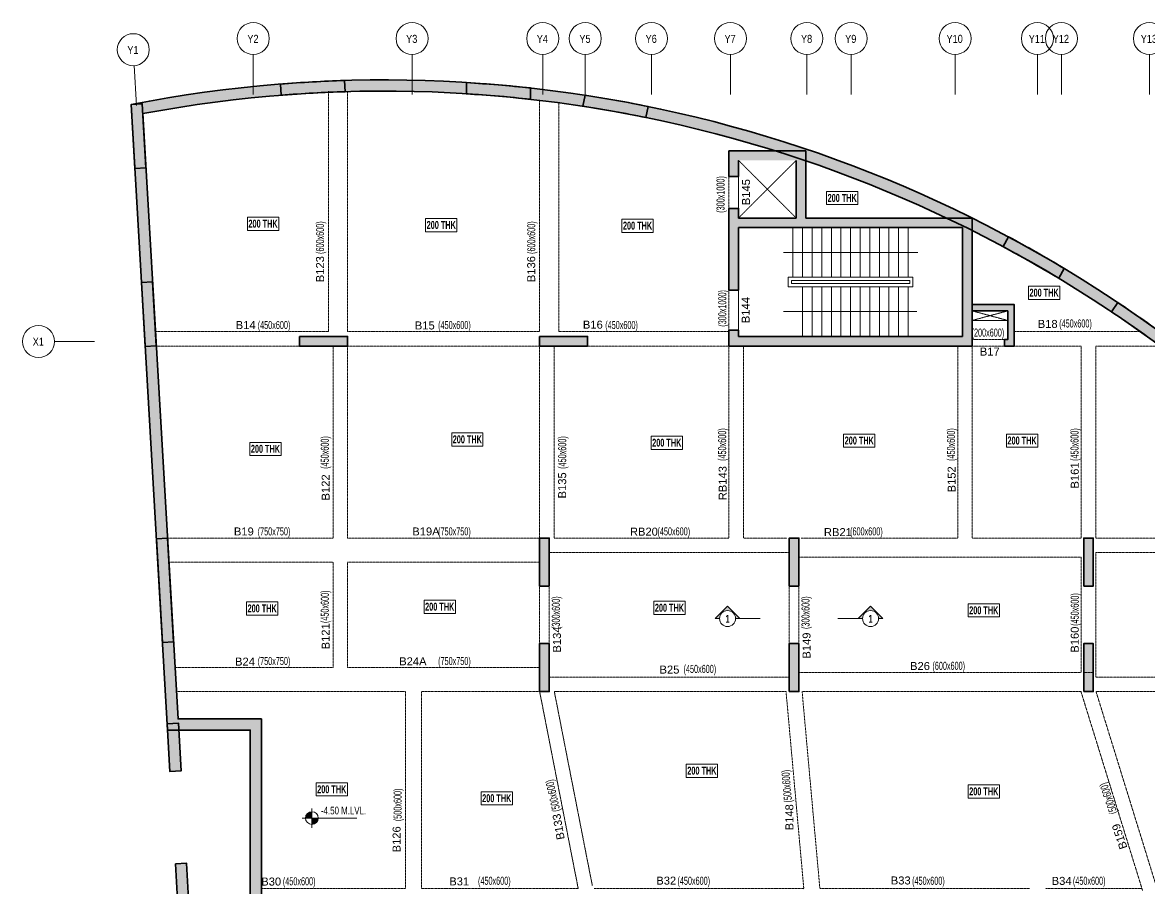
# Model space of a CAD drawing. Header units: millimetres. Extents: x -5 to 70656, y 120 to 65706.
# Drawn here: x -5 to 35208, y 38645 to 65706 of the extents above; entities that cross this region are included whole.
import ezdxf
from ezdxf.enums import TextEntityAlignment as Align

# ---------------------------------------------------------------- set-up
doc = ezdxf.new("R2010")
doc.units = ezdxf.units.MM
for name, pattern in [('Grid Line', [2222.5, 1270, -317.5, 317.5, -317.5]), ('HIDDEN', [0.375, 0.25, -0.125]), ('HIDDEN2', [0.1875, 0.125, -0.0625])]:
    doc.linetypes.add(name, pattern=pattern)
for name, color, linetype, lineweight in [('A-ANNO-DIMS', 8, 'Continuous', 15), ('A-DETL-MISC', 35, 'Continuous', 15), ('A-FLOR-IDEN', 11, 'Continuous', 9), ('A-GRIDS', 8, 'Continuous', 9), ('A-HIDD-ABVE', 8, 'HIDDEN', 20), ('A-HIDD-BELW', 8, 'HIDDEN2', 20), ('G-____-____-DIMS', 7, 'Continuous', 9), ('G-ANNO-SYMB', 1, 'Continuous', 9), ('S-BEAM', 7, 'Continuous', 18), ('S-BEAM-IDEN', 2, 'Continuous', 9), ('S-COL HATCH', 9, 'Continuous', 0), ('S-COLS', 5, 'Continuous', 35), ('S-GRIDS', 8, 'Continuous', 9)]:
    doc.layers.add(name, color=color, linetype=linetype, lineweight=lineweight)
doc.layers.add('Beam Nos', color=7, linetype='Continuous')
doc.styles.add('Arial Narrow', font='ARIALN.TTF', dxfattribs={"height": 400})
doc.styles.add('Dim.s & Anno.(Misc.)', font='ARIALN.TTF')
doc.styles.add('SC-BBS1', font='SansSerif')
doc.styles.add('Swis721 LtCn BT', font='swisscl.ttf', dxfattribs={"width": 0.9, "height": 233.355162})
doc.styles.add('Swis721 LtCn BT_1', font='swisscl.ttf', dxfattribs={"height": 240})
doc.styles.add('Swis721 LtCn BT_B', font='', dxfattribs={"width": 0.9, "height": 246.918336})
doc.styles.get('Swis721 LtCn BT_B').set_extended_font_data('Swis721 LtCn BT', bold=True)
doc.dimstyles.new('A-GFC-100', dxfattribs={"dimscale": 100, "dimtxt": 1.75, "dimasz": 1.5, "dimexe": 1.5, "dimexo": 0, "dimgap": 1, "dimtad": 1, "dimdsep": 46, "dimtxsty": 'Dim.s & Anno.(Misc.)', "dimblk": 'ARCHTICK', "dimcen": 0, "dimdle": 1.5, "dimclrd": 256, "dimclre": 8, "dimclrt": 6, "dimazin": 2, "dimtfac": 1, "dimtix": 1, "dimtmove": 2, "dimatfit": 3, "dimfxl": 1, "dimtolj": 1, "dimlwd": -1, "dimlwe": 9, "dimarcsym": 0})

# ---------------------------------------------------------------- blocks, each defined once
blk = doc.blocks.new('_ARCHTICK')
at = {"color": 0, "linetype": 'ByBlock', "const_width": 0.15}
blk.add_lwpolyline([(-0.5, -0.5), (0.5, 0.5)], dxfattribs=at)
blk = doc.blocks.new('A$C31bf04c8')
at = {"layer": 'S-COL HATCH', "transparency": 33554687}
h = blk.add_hatch(color=256, dxfattribs=at)
h.dxf.hatch_style = 1
edge = h.paths.add_edge_path()
edge.add_line((-12645, -10575), (46760, -10575))
edge.add_line((46760, -10575), (50155, -10425))
edge.add_line((50155, -10425), (50155, 18362))
edge.add_arc((65983, 101151), 84288, 235.33184, 259.17631, ccw=False)
edge.add_arc((-8447, 268), 41200, 49.9962, 101.0852)
edge.add_line((-16368, 40699), (-15227, 21150))
edge.add_line((-15227, 21150), (-12645, 21150))
edge.add_line((-12645, 21150), (-12645, -10575))
edge = h.paths.add_edge_path(flags=16)
edge.add_line((-12295, -10225), (46752, -10225))
edge.add_line((46752, -10225), (49805, -10090))
edge.add_line((49805, -10090), (49805, 18073))
edge.add_arc((65983, 101151), 84638, 235.32076, 258.98032, ccw=False)
edge.add_arc((-8447, 268), 40850, 49.9733, 100.6568)
edge.add_line((-16001, 40413), (-14897, 21500))
edge.add_line((-14897, 21500), (-12295, 21500))
edge.add_line((-12295, 21500), (-12295, -10225))
h = blk.add_hatch(color=256, dxfattribs=at)
h.dxf.hatch_style = 1
h.paths.add_polyline_path([(-9681, 41099), (-9700, 41449, 0.01185), (-11697, 41339), (-11678, 40990, -0.011949)])
h = blk.add_hatch(color=256, dxfattribs=at)
h.dxf.hatch_style = 1
h.paths.add_polyline_path([(-3886, 40863), (-3886, 41215, 0.011892), (-5886, 41383), (-5886, 41032, -0.011992)])
h = blk.add_hatch(color=256, dxfattribs=at)
h.dxf.hatch_style = 1
h.paths.add_polyline_path([(-282, 40294), (-213, 40637, 0.011811), (-2182, 40989), (-2252, 40646, -0.01191)])
h = blk.add_hatch(color=256, dxfattribs=at)
h.dxf.hatch_style = 1
h.paths.add_polyline_path([(-16019, 40720), (-16368, 40699), (-16252, 38703), (-15902, 38723)])
h = blk.add_hatch(color=256, dxfattribs=at)
h.dxf.hatch_style = 1
h.paths.add_polyline_path([(3425, 39251), (2315, 39251), (2315, 38451), (2615, 38451), (2615, 38951), (3425, 38951)], flags=17)
h.paths.add_polyline_path([(3725, 39251), (3425, 39251), (3425, 38951), (3725, 38951)], flags=17)
h.paths.add_polyline_path([(3764, 39251), (3725, 39251), (3725, 38951), (4415, 38951), (4415, 37151), (2615, 37151), (2615, 37451), (2315, 37451), (2315, 34901), (2615, 34901), (2615, 36851), (9456, 36851), (9456, 37151), (9141, 37151), (9137, 37141, 0.00014), (9116, 37151), (4715, 37151), (4715, 39251), (4610, 39251), (4539, 39000, 0.004852)])
h.paths.add_polyline_path([(9915, 37151), (9456, 37151), (9456, 36851), (9615, 36851), (9615, 33451), (9456, 33451), (9456, 33151), (9915, 33151)])
h.paths.add_polyline_path([(9456, 33451), (2615, 33451), (2615, 33651), (2315, 33651), (2315, 33151), (9456, 33151)])
h = blk.add_hatch(color=256, dxfattribs=at)
h.dxf.hatch_style = 1
h.paths.add_polyline_path([(11045, 36566), (10879, 36257, -0.01191), (12618, 35268), (12784, 35577, 0.011811)])
h = blk.add_hatch(color=256, dxfattribs=at)
h.dxf.hatch_style = 1
h.paths.add_polyline_path([(-15694, 35157), (-16043, 35136), (-15927, 33140), (-15578, 33160)])
h = blk.add_hatch(color=256, dxfattribs=at)
h.dxf.hatch_style = 1
h.paths.add_polyline_path([(14462, 34512), (14267, 34221, -0.01191), (15902, 33069), (16097, 33360, 0.011811)])
h = blk.add_hatch(color=256, dxfattribs=at)
h.dxf.hatch_style = 1
h.paths.add_polyline_path([(11225, 34450), (9915, 34450), (9915, 34250), (11025, 34250), (11025, 33350), (10925, 33350), (10925, 33151), (11225, 33150), (11225, 33350)])
h = blk.add_hatch(color=256, dxfattribs=at)
h.dxf.hatch_style = 1
h.paths.add_polyline_path([(-11102, 33451), (-11102, 33151), (-9602, 33151), (-9602, 33451)])
h = blk.add_hatch(color=256, dxfattribs=at)
h.dxf.hatch_style = 1
h.paths.add_polyline_path([(-3600, 33451), (-3600, 33151), (-2100, 33151), (-2100, 33451)])
h = blk.add_hatch(color=256, dxfattribs=at)
h.dxf.hatch_style = 1
h.paths.add_polyline_path([(-15227, 27150), (-15577, 27130), (-15387, 23885), (-15038, 23905)])
h = blk.add_hatch(color=256, dxfattribs=at)
h.dxf.hatch_style = 1
h.paths.add_polyline_path([(-3600, 25651), (-3300, 25651), (-3300, 27151), (-3600, 27151)])
h = blk.add_hatch(color=256, dxfattribs=at)
h.dxf.hatch_style = 1
h.paths.add_polyline_path([(-3600, 25651), (-3300, 25651), (-3300, 27151), (-3600, 27151)])
h = blk.add_hatch(color=256, dxfattribs=at)
h.dxf.hatch_style = 1
h.paths.add_polyline_path([(4200, 25651), (4500, 25651), (4500, 27151), (4200, 27151)])
h = blk.add_hatch(color=256, dxfattribs=at)
h.dxf.hatch_style = 1
h.paths.add_polyline_path([(4200, 25651), (4500, 25651), (4500, 27151), (4200, 27151)])
h = blk.add_hatch(color=256, dxfattribs=at)
h.dxf.hatch_style = 1
h.paths.add_polyline_path([(13400, 25651), (13700, 25651), (13700, 27151), (13400, 27151)])
h = blk.add_hatch(color=256, dxfattribs=at)
h.dxf.hatch_style = 1
h.paths.add_polyline_path([(13400, 25651), (13700, 25651), (13700, 27151), (13400, 27151)])
h = blk.add_hatch(color=256, dxfattribs=at)
h.dxf.hatch_style = 1
h.paths.add_polyline_path([(-3600, 22351), (-3300, 22351), (-3300, 23851), (-3600, 23851)])
h = blk.add_hatch(color=256, dxfattribs=at)
h.dxf.hatch_style = 1
h.paths.add_polyline_path([(-3600, 22351), (-3300, 22351), (-3300, 23851), (-3600, 23851)])
h = blk.add_hatch(color=256, dxfattribs=at)
h.dxf.hatch_style = 1
h.paths.add_polyline_path([(4200, 22351), (4500, 22351), (4500, 23851), (4200, 23851)])
h = blk.add_hatch(color=256, dxfattribs=at)
h.dxf.hatch_style = 1
h.paths.add_polyline_path([(4200, 22351), (4500, 22351), (4500, 23851), (4200, 23851)])
h = blk.add_hatch(color=256, dxfattribs=at)
h.dxf.hatch_style = 1
h.paths.add_polyline_path([(13400, 22351), (13700, 22351), (13700, 23851), (13400, 23851)])
h = blk.add_hatch(color=256, dxfattribs=at)
h.dxf.hatch_style = 1
h.paths.add_polyline_path([(13400, 22351), (13700, 22351), (13700, 23851), (13400, 23851)])
h = blk.add_hatch(color=256, dxfattribs=at)
h.dxf.hatch_style = 1
h.paths.add_polyline_path([(-15239, 21348), (-15152, 19851), (-14802, 19871), (-14890, 21369)])
h = blk.add_hatch(color=256, dxfattribs=at)
h.dxf.hatch_style = 1
h.paths.add_polyline_path([(-14983, 16966), (-14896, 15469), (-14547, 15489), (-14634, 16986)])
at = {"layer": 'S-COLS'}
for p, q in [((4715, 39251, 0), (2315, 39251, 0)), ((4715, 37151, 0), (4715, 39251, 0)), ((4415, 37151, 0), (4415, 38951, 0)), ((4415, 37151, 0), (2615, 37151)), ((9915, 37151), (4715, 37151, 0)), ((9915, 33151), (9915, 37151)), ((2615, 36851), (9615, 36851)), ((2615, 34901), (2615, 36851)), ((9615, 36851), (9615, 33451)), ((2315, 34901), (2615, 34901)), ((2315, 33651), (2315, 33151)), ((2615, 33651), (2315, 33651)), ((2615, 33451), (2615, 33651)), ((2315, 33151), (9915, 33151)), ((9615, 33451), (2615, 33451))]:
    blk.add_line(p, q, dxfattribs=at)
at = {"layer": 'S-COLS', "elevation": 0}
blk.add_lwpolyline([(-12645, -10575), (46760, -10575), (50155, -10425), (50155, 18362, -0.104418), (18038, 31827, 0.226686), (-16368, 40699), (-15227, 21150), (-12645, 21150)], format="xyb", close=True, dxfattribs=at)
for points in [[(-9700, 41449, 0.01185), (-11697, 41339), (-11678, 40990, -0.011949), (-9681, 41099), (-9700, 41449)], [(-5886, 41383, -0.011892), (-3886, 41215), (-3886, 40863, 0.011992), (-5886, 41032), (-5886, 41383)], [(-282, 40294), (-213, 40637, 0.011811), (-2182, 40989), (-2252, 40646, -0.01191), (-282, 40294)], [(12784, 35577, 0.011811), (11045, 36566), (10879, 36257, -0.01191), (12618, 35268), (12784, 35577)], [(14462, 34512), (14267, 34221, -0.01191), (15902, 33069), (16097, 33360, 0.011811), (14462, 34512)]]:
    blk.add_lwpolyline(points, format="xyb", dxfattribs=at)
at = {"layer": 'S-COLS'}
blk.add_lwpolyline([(-12295, -10225), (46752, -10225), (49805, -10090), (49805, 18073, -0.103603), (17826, 31549, 0.224825), (-16001, 40413), (-14897, 21500), (-12295, 21500)], format="xyb", close=True, dxfattribs=at)
at = {"layer": 'S-COLS', "elevation": 0}
for points in [[(-16368, 40699), (-16019, 40720), (-15902, 38723), (-16252, 38703)], [(-16043, 35136), (-15694, 35157), (-15578, 33160), (-15927, 33140)], [(-11102, 33451), (-11102, 33151), (-9602, 33151), (-9602, 33451)], [(-3600, 33451), (-3600, 33151), (-2100, 33151), (-2100, 33451)], [(-15577, 27130), (-15227, 27150), (-15038, 23905), (-15387, 23885)], [(-3600, 25651), (-3300, 25651), (-3300, 27151), (-3600, 27151)], [(-3600, 25651), (-3300, 25651), (-3300, 27151), (-3600, 27151)], [(4200, 25651), (4500, 25651), (4500, 27151), (4200, 27151)], [(4200, 25651), (4500, 25651), (4500, 27151), (4200, 27151)], [(13400, 25651), (13700, 25651), (13700, 27151), (13400, 27151)], [(13400, 25651), (13700, 25651), (13700, 27151), (13400, 27151)], [(-3600, 22351), (-3300, 22351), (-3300, 23851), (-3600, 23851)], [(-3600, 22351), (-3300, 22351), (-3300, 23851), (-3600, 23851)], [(4200, 22351), (4500, 22351), (4500, 23851), (4200, 23851)], [(4200, 22351), (4500, 22351), (4500, 23851), (4200, 23851)], [(13400, 22351), (13700, 22351), (13700, 23851), (13400, 23851)], [(13400, 22351), (13700, 22351), (13700, 23851), (13400, 23851)], [(-15239, 21348), (-14890, 21369), (-14802, 19871), (-15152, 19851)], [(-14983, 16966), (-14634, 16986), (-14547, 15489), (-14896, 15469)]]:
    blk.add_lwpolyline(points, close=True, dxfattribs=at)
for points in [[(2615, 38951), (2615, 38451), (2315, 38451), (2315, 39251)], [(2615, 37151), (2615, 37451), (2315, 37451), (2315, 34901)], [(9915, 34450), (11225, 34450), (11225, 33350), (11225, 33150), (10925, 33151), (10925, 33350), (11025, 33350), (11025, 34250), (9915, 34250), (9915, 34450)]]:
    blk.add_lwpolyline(points, dxfattribs=at)
blk = doc.blocks.new('Spot Elevations - M_Spot Elevation - Target Filled-23738-FIRST FLOOR  FRAMING PLAN _NTA_')
at = {"layer": 'G-____-____-DIMS'}
h = blk.add_hatch(color=256, dxfattribs=at)
edge = h.paths.add_edge_path(flags=0)
edge.add_line((0, 0), (-2, 0))
edge.add_arc((0, 0), 2, 90, 180, ccw=False)
edge.add_line((0, 2), (0, 0))
h = blk.add_hatch(color=256, dxfattribs=at)
edge = h.paths.add_edge_path(flags=0)
edge.add_line((0, 0), (2, 0))
edge.add_arc((0, 0), 2, 270, 360, ccw=False)
edge.add_line((0, -2), (0, 0))
for p, q in [((-3, 0), (14, 0)), ((0, -3), (0, 3))]:
    blk.add_line(p, q, dxfattribs=at)
blk.add_circle((0, 0), 2, dxfattribs=at)
blk = doc.blocks.new('Grid - Type 1 Structural-6743905-9TH FLOOR LVL')
at = {"layer": 'A-GRIDS'}
blk.add_circle((0, 0), 4, dxfattribs=at)
blk = doc.blocks.new('A$C45bf0ae9')
at = {"layer": 'S-GRIDS', "linetype": 'Grid Line'}
for p, q in [((-12545, 41014), (-12545, 42264)), ((-7583, 41014), (-7583, 42264)), ((-3500, 41014), (-3500, 42264)), ((-2170, 41014), (-2170, 42264)), ((-100, 41014), (-100, 42264)), ((2365, 41014), (2365, 42264)), ((4755, 41014), (4755, 42264)), ((6135, 41014), (6135, 42264)), ((9385, 41014), (9385, 42264)), ((11955, 41014), (11955, 42264)), ((12705, 41014), (12705, 42264)), ((15455, 41014), (15455, 42264)), ((-16192, 40669), (-16265, 41917)), ((-17504, 33297), (-18754, 33297))]:
    blk.add_line(p, q, dxfattribs=at)
at = {"layer": 'A-GRIDS', "xscale": 124.9999999999999, "yscale": 124.9999999999999, "zscale": 124.9999999999999}
for p in [(-12545, 42764), (-7583, 42764), (-3500, 42764), (-2170, 42764), (-100, 42764), (2365, 42764), (4755, 42764), (6135, 42764), (9385, 42764), (11955, 42764), (12705, 42764), (15455, 42764)]:
    blk.add_blockref('Grid - Type 1 Structural-6743905-9TH FLOOR LVL', p, dxfattribs=at)
for p, rotation in [((-16294, 42416), 3.339999999999538), ((-19254, 33297), 89.99999999999982)]:
    blk.add_blockref('Grid - Type 1 Structural-6743905-9TH FLOOR LVL', p, dxfattribs=dict(at, rotation=rotation))
at = {"layer": 'A-GRIDS', "lineweight": 18, "char_height": 250, "attachment_point": 1, "style": 'Arial Narrow'}
for s, insert, width in [('Y2', (-12731, 42879), 440.93), ('Y3', (-7769, 42879), 440.93), ('Y4', (-3686, 42879), 440.93), ('Y5', (-2356, 42879), 440.93), ('Y6', (-286, 42879), 440.93), ('Y7', (2179, 42879), 440.93), ('Y8', (4569, 42879), 440.93), ('Y9', (5949, 42879), 440.93), ('Y10', (9116, 42879), 641.35), ('Y11', (11686, 42879), 641.35), ('Y12', (12436, 42879), 641.35), ('Y13', (15186, 42879), 641.35), ('Y1', (-16480, 42530), 440.93), ('X1', (-19437, 33415), 440.93)]:
    blk.add_mtext(s, dxfattribs=dict(at, insert=insert, width=width))
blk = doc.blocks.new('Detail View - M_Section Head - Structural Type 1-785420-STILT FLOOR FRAMING PLAN')
at = {"layer": 'G-ANNO-SYMB'}
h = blk.add_hatch(color=9, dxfattribs=at)
edge = h.paths.add_edge_path(flags=0)
edge.add_line((-8.5, 0), (-9.86, 0))
edge.add_line((-9.86, 0), (-5.99, 3.87))
edge.add_line((-5.99, 3.87), (-2.12, 0))
edge.add_line((-2.12, 0), (-3.5, 0))
edge.add_arc((-6, 0), 2.5, 360, 540)
for p, q in [((-5.99, 3.87), (-9.86, 0)), ((-5.99, 3.87), (-2.12, 0)), ((-8.5, 0), (-9.86, 0)), ((-3.5, 0), (-2.12, 0))]:
    blk.add_line(p, q, dxfattribs=at)
at = {"layer": 'G-ANNO-SYMB', "color": 5}
for p, q in [((-5.99, 3.87), (-9.86, 0)), ((-2.12, 0), (-5.99, 3.87)), ((-9.86, 0), (-8.5, 0)), ((-3.5, 0), (4.24, 0)), ((-3.5, 0), (-2.12, 0))]:
    blk.add_line(p, q, dxfattribs=at)
at = {"layer": 'G-ANNO-SYMB'}
blk.add_arc((-6, 0), 2.5, 360, 180, dxfattribs=at)
at = {"layer": 'G-ANNO-SYMB', "color": 5}
for start, end in [(360, 180), (180, 360)]:
    blk.add_arc((-6, 0), 2.5, start, end, dxfattribs=at)
blk = doc.blocks.new('A$Cf8d4ec59')
at = {"layer": 'A-DETL-MISC'}
for p, q in [((-5300, 0), (-5300, -1550)), ((-5000, 0), (-5000, -1550)), ((-4700, 0), (-4700, -1550)), ((-4400, 0), (-4400, -1550)), ((-4100, 0), (-4100, -1550)), ((-3800, 0), (-3800, -1550)), ((-3500, 0), (-3500, -1550)), ((-3200, 0), (-3200, -1550)), ((-2900, 0), (-2900, -1550)), ((-2600, 0), (-2600, -1550)), ((-2300, 0), (-2300, -1550)), ((-2000, 0), (-2000, -1550)), ((-1700, 0), (-1700, -1550)), ((-5000, -3400), (-5000, -1850)), ((-4700, -3400), (-4700, -1850)), ((-4400, -3400), (-4400, -1850)), ((-4100, -3400), (-4100, -1850)), ((-3800, -3400), (-3800, -1850)), ((-3500, -3400), (-3500, -1850)), ((-3200, -3400), (-3200, -1850)), ((-2900, -3400), (-2900, -1850)), ((-2600, -3400), (-2600, -1850)), ((-2300, -3400), (-2300, -1850)), ((-2000, -3400), (-2000, -1850)), ((-1700, -3400), (-1700, -1850))]:
    blk.add_line(p, q, dxfattribs=at)
for points in [[(-1550, -1550), (-1550, -1850), (-5450, -1850), (-5450, -1550)], [(-1650, -1650), (-1650, -1750), (-5350, -1750), (-5350, -1650)]]:
    blk.add_lwpolyline(points, close=True, dxfattribs=at)
at = {"layer": 'A-ANNO-DIMS', "ltscale": 500}
for points in [[(-1400, -775), (-5600, -775)], [(-5600, -2625), (-1424, -2625)]]:
    blk.add_leader(points, dimstyle='A-GFC-100', override={"dimasz": 0.002, "dimtad": 0, "dimfxl": 0.18, "dimarcsym": 1}, dxfattribs=at)

msp = doc.modelspace()

# ---------------------------------------------------------------- linework, layer by layer
at = {"layer": 'A-FLOR-IDEN', "color": 8, "flags": 128}
for points in [[(26095.5, 60426.4), (26095.5, 60014.6), (25118, 60014.6), (25118, 60426.4)], [(26095.5, 60426.4), (26095.5, 60014.6), (25118, 60014.6), (25118, 60426.4)], [(7998.5, 59622.9), (7998.5, 59211.1), (7021, 59211.1), (7021, 59622.9)], [(7998.5, 59622.9), (7998.5, 59211.1), (7021, 59211.1), (7021, 59622.9)], [(13567.5, 59581.9), (13567.5, 59170.1), (12590, 59170.1), (12590, 59581.9)], [(13567.5, 59581.9), (13567.5, 59170.1), (12590, 59170.1), (12590, 59581.9)], [(19701, 59560.9), (19701, 59149.1), (18723.5, 59149.1), (18723.5, 59560.9)], [(19701, 59560.9), (19701, 59149.1), (18723.5, 59149.1), (18723.5, 59560.9)], [(32404, 57466.9), (32404, 57055.1), (31426.5, 57055.1), (31426.5, 57466.9)], [(32404, 57466.9), (32404, 57055.1), (31426.5, 57055.1), (31426.5, 57466.9)], [(14381.5, 52882.4), (14381.5, 52470.6), (13404, 52470.6), (13404, 52882.4)], [(14381.5, 52882.4), (14381.5, 52470.6), (13404, 52470.6), (13404, 52882.4)], [(26629.5, 52845), (26629.5, 52433.2), (25652, 52433.2), (25652, 52845)], [(26629.5, 52845), (26629.5, 52433.2), (25652, 52433.2), (25652, 52845)], [(31715.5, 52845), (31715.5, 52433.2), (30738, 52433.2), (30738, 52845)], [(31715.5, 52845), (31715.5, 52433.2), (30738, 52433.2), (30738, 52845)], [(8074, 52585.4), (8074, 52173.6), (7096.5, 52173.6), (7096.5, 52585.4)], [(8074, 52585.4), (8074, 52173.6), (7096.5, 52173.6), (7096.5, 52585.4)], [(20614, 52777.9), (20614, 52366.1), (19636.5, 52366.1), (19636.5, 52777.9)], [(20614, 52777.9), (20614, 52366.1), (19636.5, 52366.1), (19636.5, 52777.9)], [(13519.5, 47652.4), (13519.5, 47240.6), (12542, 47240.6), (12542, 47652.4)], [(13519.5, 47652.4), (13519.5, 47240.6), (12542, 47240.6), (12542, 47652.4)], [(20697.5, 47618.4), (20697.5, 47206.6), (19720, 47206.6), (19720, 47618.4)], [(20697.5, 47618.4), (20697.5, 47206.6), (19720, 47206.6), (19720, 47618.4)], [(30520, 47540.4), (30520, 47128.6), (29542.5, 47128.6), (29542.5, 47540.4)], [(30520, 47540.4), (30520, 47128.6), (29542.5, 47128.6), (29542.5, 47540.4)], [(21712.5, 42528.9), (21712.5, 42117.1), (20735, 42117.1), (20735, 42528.9)], [(21712.5, 42528.9), (21712.5, 42117.1), (20735, 42117.1), (20735, 42528.9)], [(10146, 41947.4), (10146, 41535.6), (9168.5, 41535.6), (9168.5, 41947.4)], [(10146, 41947.4), (10146, 41535.6), (9168.5, 41535.6), (9168.5, 41947.4)], [(15301.5, 41667.4), (15301.5, 41255.6), (14324, 41255.6), (14324, 41667.4)], [(15301.5, 41667.4), (15301.5, 41255.6), (14324, 41255.6), (14324, 41667.4)], [(30520, 41880.4), (30520, 41468.6), (29542.5, 41468.6), (29542.5, 41880.4)], [(30520, 41880.4), (30520, 41468.6), (29542.5, 41468.6), (29542.5, 41880.4)]]:
    msp.add_lwpolyline(points, close=True, dxfattribs=at)
at = {"layer": 'A-FLOR-IDEN', "color": 8, "elevation": 0, "flags": 128}
msp.add_lwpolyline([(7970.7, 47598.1), (7970.7, 47186.2), (6993.2, 47186.2), (6993.2, 47598.1)], close=True, dxfattribs=at)
msp.add_lwpolyline([(7970.7, 47598.1), (7970.7, 47186.2), (6993.2, 47186.2), (6993.2, 47598.1)], close=True, dxfattribs=at)
at = {"layer": 'A-HIDD-ABVE', "linetype": 'HIDDEN'}
for p, q in [((22367.7, 61396.8, 0), (24167.7, 59596.8, 0)), ((22367.7, 59596.8, 0), (24167.7, 61396.8, 0)), ((29667.7, 56695.6, 0), (30777.7, 56395.6, 0)), ((29667.7, 56395.6, 0), (30777.7, 56695.6, 0))]:
    msp.add_line(p, q, dxfattribs=at)
at = {"layer": 'S-BEAM', "linetype": 'HIDDEN'}
for p, q in [((9551, 56045.6), (9551, 63558.4)), ((10151, 56045.6), (10151, 63564.5)), ((16153.4, 56045.6, 0), (16153.4, 63274.9, 0)), ((16753.4, 56045.6, 0), (16753.4, 63198.7, 0)), ((22067.7, 60895.6, 0), (22067.7, 59895.6, 0)), ((22067.7, 57345.6, 0), (22067.7, 56095.6, 0)), ((4150, 56045.6), (9551, 56045.6)), ((10151, 56045.6), (16153.4, 56045.6)), ((16753.4, 56045.6), (22067.7, 56045.6)), ((30977.7, 56045.6, 0), (34921.6, 56045.6, 0)), ((29667.7, 55795.6, 0), (30677.9, 55795.6, 0)), ((4175.8, 55595.6), (16153.4, 55595.6, 0)), ((9701.4, 49595.6, 0), (9701.4, 55596.7, 0)), ((10151.4, 49596.8, 0), (10151.4, 55596.7, 0)), ((16153, 55595.6), (22067.7, 55595.6, 0)), ((16153.4, 49595.6, 0), (16153.4, 55595.6, 0)), ((16603.4, 49595.6, 0), (16603.4, 55595.6, 0)), ((22067.7, 49595.6, 0), (22067.7, 55595.6, 0)), ((22517.7, 49595.6, 0), (22517.7, 55595.6, 0)), ((29217.7, 49595.6, 0), (29217.7, 55595.6, 0)), ((29667.7, 55595.6, 0), (33078.4, 55595.6)), ((29667.7, 49595.6, 0), (29667.7, 55595.6, 0)), ((33078.4, 49595.6, 0), (33078.4, 55596.7, 0)), ((33528.4, 55595.6), (35545.8, 55595.6)), ((33528.4, 49595.6, 0), (33528.4, 55595.6, 0)), ((4526.3, 49595.6), (9701.4, 49595.6)), ((10151, 49595.6), (16453.4, 49595.6)), ((16603.4, 49595.6), (22067.7, 49595.6)), ((22517.7, 49595.6), (23878.4, 49595.6)), ((24328.4, 49595.6), (29217.7, 49595.6)), ((29667.7, 49595.6), (33078.4, 49595.6)), ((33528.4, 49595.6), (40878.4, 49595.6)), ((16453.4, 49145.6), (23953, 49145.6)), ((24253.4, 48995.6), (33078.4, 48995.6)), ((33078.4, 45395.6, 0), (33078.4, 48995.6, 0)), ((33528.4, 49145.6), (40878.4, 49145.6)), ((33528.4, 45245.6, 0), (33528.4, 49145.6, 0)), ((4570.1, 48845.6), (9701.4, 48845.6)), ((9701.4, 45545.6, 0), (9701.4, 48846.8, 0)), ((10151.4, 45546.8, 0), (10151.4, 48846.8, 0)), ((10151.4, 48845.6), (16153, 48845.6)), ((16153.4, 48095.6, 0), (16153.4, 46295.6)), ((16453.4, 48095.6, 0), (16453.4, 46295.6)), ((23953.4, 48095.6, 0), (23953.4, 46295.6, 0)), ((24253.4, 48095.6, 0), (24253.4, 46295.6, 0)), ((4762.2, 45545.6), (9701.4, 45545.6)), ((10151, 45545.6), (16153, 45545.6)), ((16453, 45545.6), (16453.4, 45545.6)), ((23953, 45245.6), (16453.4, 45245.6)), ((24253.4, 45395.6), (33078.4, 45395.6)), ((33153, 45395.6), (33453.4, 45395.6)), ((40878.4, 45245.6), (33528.4, 45245.6)), ((4805.9, 44795.6), (11957.5, 44795.6)), ((11957.5, 38645.6), (11957.5, 44795.6)), ((12457.5, 44795.6), (16153.4, 44795.6)), ((12457.5, 38645.6), (12457.5, 44795.6)), ((17357.5, 38645.6), (16153.4, 44795.6, 0)), ((17799.1, 38732.1), (16611.7, 44796.8, 0)), ((23852.5, 44795.6), (16611.9, 44795.6)), ((23852.5, 44795.6, 0), (24408.5, 38623.2, 0)), ((24354.4, 44796.8, 0), (24906.5, 38668, 0)), ((24354.5, 44795.6), (33068.2, 44795.6, 0)), ((33068.2, 44795.6, 0), (34992.6, 38579.1)), ((33539.3, 44795.6), (40851.9, 44795.6)), ((33539.3, 44795.6, 0), (35422.5, 38712.1)), ((7458, 38645.6), (11957.5, 38645.6)), ((12457.5, 38645.6), (17357.5, 38645.6)), ((17857.5, 38645.6), (24407.5, 38645.6, 0)), ((31457.5, 38645.6), (24907.5, 38645.6, 0)), ((31957.6, 38645.6), (34980.3, 38645.6))]:
    msp.add_line(p, q, dxfattribs=at)
at = {"layer": 'S-BEAM'}
for p, q in [((22367.7, 60895.6, 0), (22367.7, 59895.6, 0)), ((22367.7, 57345.6, 0), (22367.7, 56095.6, 0)), ((29667.7, 56395.6, 0), (30777.7, 56395.6, 0))]:
    msp.add_line(p, q, dxfattribs=at)
at = {"layer": 'S-BEAM', "ltscale": 250000}
msp.add_line((16453, 49595.6), (16453.4, 49595.6), dxfattribs=at)

# ---------------------------------------------------------------- block references
at = {"layer": 'A-HIDD-BELW', "color": 3}
msp.add_blockref('A$C31bf04c8', (19753.2, 22445.6), dxfattribs=at)
at = {"layer": 'Beam Nos'}
msp.add_blockref('A$C45bf0ae9', (19749.3, 22442.1), dxfattribs=at)
at = {"layer": 'G-____-____-DIMS', "xscale": 99.99999999999991, "yscale": 99.99999999999991, "zscale": 99.99999999999991}
msp.add_blockref('Spot Elevations - M_Spot Elevation - Target Filled-23738-FIRST FLOOR  FRAMING PLAN _NTA_', (9036.2, 40844.9), dxfattribs=at)
at = {"layer": 'G-ANNO-SYMB', "extrusion": (0, 0, -1), "yscale": 99.99999999999991, "zscale": 99.99999999999991}
for p, xscale in [((-22623.7, 47079.2, 0), -99.99999999999991), ((-25894.4, 47079.2, 0), 99.99999999999991)]:
    msp.add_blockref('Detail View - M_Section Head - Structural Type 1-785420-STILT FLOOR FRAMING PLAN', p, dxfattribs=dict(at, xscale=xscale))
at = {"layer": 'S-BEAM-IDEN'}
msp.add_blockref('A$Cf8d4ec59', (29367.7, 59295.6, 0), dxfattribs=at)

# ---------------------------------------------------------------- texts
at = {"layer": 'A-FLOR-IDEN', "color": 1, "char_height": 246.92, "width": 1155, "attachment_point": 2, "line_spacing_factor": 0.964267, "style": 'Swis721 LtCn BT_B'}
for insert in [(25606.7, 60348.4), (25606.7, 60348.4), (7509.7, 59544.9), (7509.7, 59544.9), (13078.7, 59503.9), (13078.7, 59503.9), (19212.2, 59482.9), (19212.2, 59482.9), (31915.2, 57388.9), (31915.2, 57388.9), (7585.2, 52507.4), (7585.2, 52507.4), (13892.7, 52804.4), (13892.7, 52804.4), (20125.2, 52699.9), (20125.2, 52699.9), (26140.7, 52767), (26140.7, 52767), (31226.7, 52767), (31226.7, 52767), (13030.7, 47574.4), (13030.7, 47574.4), (20208.7, 47540.4), (20208.7, 47540.4), (7482, 47520), (7482, 47520), (30031.2, 47462.4), (30031.2, 47462.4), (21223.7, 42450.9), (21223.7, 42450.9), (9657.2, 41869.4), (9657.2, 41869.4), (14812.7, 41589.4), (14812.7, 41589.4), (30031.2, 41802.4), (30031.2, 41802.4)]:
    msp.add_mtext('200 THK', dxfattribs=dict(at, insert=insert))
at = {"layer": 'Beam Nos', "color": 3, "style": 'SC-BBS1'}
for s, rotation, p in [('B145', 90, (22800.3, 60405.7, 0)), ('B123', 90, (9491.3, 57998.6)), ('B136', 90, (16088.9, 58001, 0)), ('B144', 90, (22790.5, 56720)), ('RB143', 90, (22070.8, 51310.7)), ('B152', 90, (29226.4, 51429.9, 0)), ('B161', 90, (33072.7, 51551.9, 0)), ('B122', 90, (9666.6, 51178.1)), ('B135', 90, (17056.5, 51241.8, 0)), ('B121', 90, (9666.6, 46524.5)), ('B134', 90, (16892, 46425.9, 0)), ('B149', 90, (24692.5, 46235.3, 0)), ('B160', 90, (33072.7, 46420.3, 0)), ('B148', 90, (24156.2, 40868.7, 0)), ('B133', 99.96377, (16939.8, 40606.4, 0)), ('B126', 90, (11882.5, 40179.9)), ('B159', 108.42422, (34462.5, 40331.6, 0))]:
    msp.add_text(s, height=250, rotation=rotation, dxfattribs=at).set_placement(p, align=Align.BOTTOM_CENTER)
for s, p in [('B14', (6966.8, 56052.1, 0)), ('B15', (12563.3, 56039.6, 0)), ('B16', (17814.8, 56064.1, 0)), ('B18', (32027.4, 56087.6, 0)), ('B17', (30217.3, 55222.6, 0)), ('B19', (6910.3, 49602.1, 0)), ('B19A', (12599.5, 49602.1, 0)), ('RB20', (19410.9, 49595.2)), ('RB21', (25471.7, 49580.8)), ('B24', (6945.9, 45534.7)), ('B24A', (12191.7, 45543.4)), ('B25', (20209.2, 45285.2)), ('B26', (28037.4, 45396.7)), ('B30', (7765.1, 38661.5)), ('B31', (13639.3, 38666.3)), ('B32', (20108.2, 38689.8)), ('B33', (27434.9, 38695)), ('B34', (32463.2, 38681.6))]:
    msp.add_text(s, height=250, dxfattribs=at).set_placement(p, align=Align.BOTTOM_CENTER)
at = {"layer": 'G-____-____-DIMS', "insert": (9321.6, 41200.5), "char_height": 240, "width": 1683.881, "attachment_point": 1, "line_spacing_factor": 0.970126, "style": 'Swis721 LtCn BT_1'}
msp.add_mtext('-4.50 M.LVL.', dxfattribs=at)
at = {"layer": 'G-ANNO-SYMB', "color": 5, "char_height": 246.9, "width": 330, "attachment_point": 2, "line_spacing_factor": 0.964267, "style": 'Swis721 LtCn BT_B'}
for insert in [(22023.4, 47195.7, 0), (26494.8, 47195.7, 0)]:
    msp.add_mtext('1', dxfattribs=dict(at, insert=insert))
at = {"layer": 'S-BEAM-IDEN', "style": 'Swis721 LtCn BT', "width": 0.8}
for s, rotation, p in [('(300x1000)', 90, (21930.6, 59760.6, 0)), ('(600x600)', 90, (9413.9, 58473.8)), ('(600x600)', 90, (16016.3, 58473.8, 0)), ('(300x1000)', 90, (21984.4, 56200.4, 0)), ('(450x600)', 360, (7343.2, 56128.9)), ('(450x600)', 360, (12980.9, 56128.9)), ('(450x600)', 360, (18203.3, 56128.9)), ('(450x600)', 360, (32388, 56177.1, 0)), ('(200x600)', 360, (29650.4, 55891.7, 0)), ('(450x600)', 90, (21980.9, 52006.3, 0)), ('(450x600)', 90, (29130.9, 52006.3, 0)), ('(450x600)', 90, (32991.5, 52006.3, 0)), ('(450x600)', 90, (9564.3, 51760.4, 0)), ('(450x600)', 90, (16983, 51759.2)), ('(750x750)', 360, (7343.2, 49678.9)), ('(750x750)', 360, (12980.9, 49678.9)), ('(450x600)', 360, (19835.1, 49678.9)), ('(600x600)', 360, (25853.1, 49678.9)), ('(450x600)', 90, (9564.3, 46939.6, 0)), ('(300x600)', 90, (16785.6, 46753.9)), ('(300x600)', 90, (24585.6, 46753.9, 0)), ('(450x600)', 90, (32998.5, 46853.4, 0)), ('(750x750)', 360, (7343.2, 45628.9)), ('(750x750)', 360, (12980.9, 45628.9)), ('(450x600)', 360, (20650.1, 45381.6)), ('(600x600)', 360, (28425.1, 45478.9)), ('(500x600)', 103.06395, (16801.5, 41073.8)), ('(500x600)', 95.07956, (24041.6, 41342.3, 0)), ('(500x600)', 90, (11840, 40748.2)), ('(500x600)', 109.17734, (34209.4, 41017.6, 0)), ('(450x600)', 360, (8130, 38744.7))]:
    msp.add_text(s, height=250, rotation=rotation, dxfattribs=at).set_placement(p)
for p in [(14227.2, 38760.6), (20459.2, 38760.6), (27790.5, 38760.6), (32815.7, 38760.6)]:
    msp.add_text('(450x600)', height=250, dxfattribs=at).set_placement(p)

doc.saveas('drawing.dxf')
